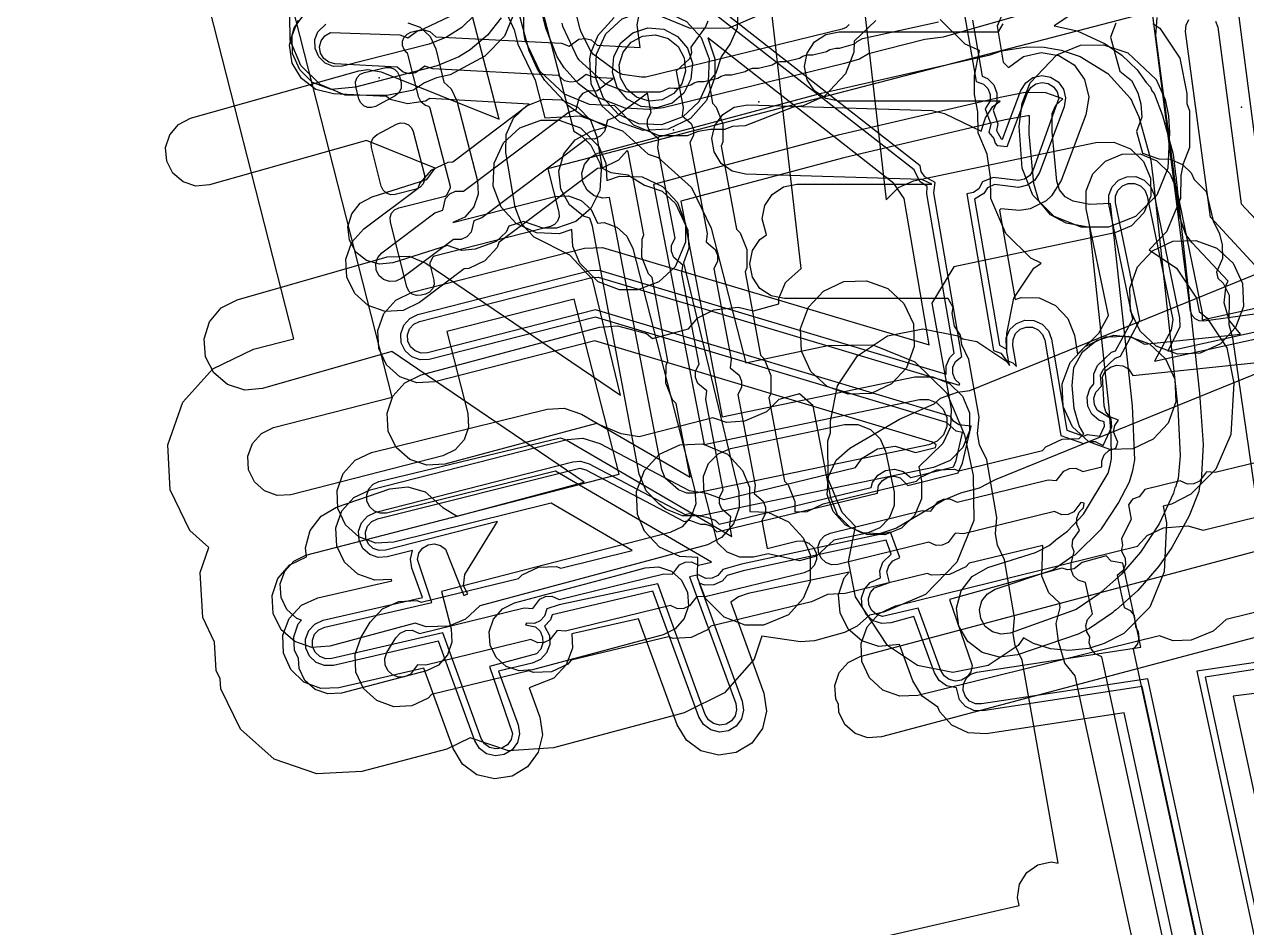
# Model space of a CAD drawing. Header units: metres. Extents: x 17722 to 17999, y 13535 to 15917.
# Drawn here: x 17804.6 to 17857.5, y 14038.3 to 14077.4 of the extents above; entities that cross this region are included whole.
import ezdxf

# ---------------------------------------------------------------- set-up
doc = ezdxf.new("R2010")
doc.units = ezdxf.units.M
for name, color, linetype in [('AI_GREENING_EXCLUSIONS', 1, 'Continuous'), ('AI_GREENING_LAWN', 82, 'Continuous'), ('AI_GREENING_REJECTED', 6, 'Continuous')]:
    doc.layers.add(name, color=color, linetype=linetype)

msp = doc.modelspace()

# ---------------------------------------------------------------- linework, layer by layer
at = {"layer": 'AI_GREENING_EXCLUSIONS'}
for points in [[(17821.187, 14077.463), (17821.717, 14077.264), (17822.146, 14076.866), (17822.391, 14076.335), (17822.737, 14074.894), (17823.06, 14074.605), (17823.311, 14074.083), (17824.2, 14070.621), (17824.232, 14070.039), (17824.037, 14069.485), (17823.648, 14069.05), (17823.139, 14068.806), (17827.552, 14069.932), (17828.137, 14069.964), (17828.688, 14069.769), (17829.124, 14069.378), (17829.392, 14068.789), (17829.686, 14068.805), (17830.236, 14068.612), (17830.672, 14068.221), (17830.925, 14067.693), (17833.616, 14057.216), (17833.648, 14056.632), (17833.454, 14056.08), (17833.063, 14055.644), (17832.538, 14055.391), (17822.647, 14052.833), (17823.062, 14051.226), (17823.096, 14050.644), (17822.904, 14050.091), (17822.515, 14049.654), (17821.989, 14049.399), (17818.308, 14048.439), (17817.724, 14048.404), (17817.171, 14048.596), (17816.733, 14048.985), (17816.478, 14049.511), (17816.453, 14049.935), (17816.278, 14050.298), (17816.245, 14050.882), (17816.438, 14051.435), (17816.584, 14051.599), (17816.387, 14051.668), (17815.951, 14052.057), (17815.697, 14052.585), (17815.663, 14053.169), (17815.856, 14053.721), (17816.246, 14054.158), (17816.773, 14054.412), (17830.337, 14057.92), (17828.392, 14065.497), (17822.88, 14064.09), (17823.786, 14060.537), (17823.818, 14059.953), (17823.623, 14059.402), (17823.232, 14058.966), (17822.705, 14058.713), (17816.117, 14057.028), (17815.533, 14056.996), (17814.981, 14057.191), (17814.545, 14057.582), (17814.292, 14058.109), (17814.26, 14058.694), (17814.455, 14059.246), (17814.846, 14059.681), (17815.374, 14059.934), (17820.509, 14061.248), (17807.117, 14113.762)], [(17825.016, 14078.87), (17825.795, 14077.151), (17825.944, 14076.528), (17826.697, 14074.969), (17827.114, 14073.347), (17828.635, 14073.428), (17830.475, 14072.779), (17831.595, 14071.772), (17832.024, 14071.62), (17833.47, 14070.323), (17834.315, 14068.564), (17835.81, 14062.742), (17839.365, 14063.49), (17841.316, 14063.511), (17843.127, 14062.785), (17844.521, 14061.421), (17845.288, 14059.627), (17845.658, 14057.865), (17845.68, 14055.914), (17844.953, 14054.104), (17843.589, 14052.709), (17841.795, 14051.943), (17841.172, 14051.812), (17840.632, 14051.341), (17840.086, 14051.066), (17838.787, 14050.707), (17838.177, 14050.662), (17836.51, 14050.901), (17836.175, 14049.913), (17834.889, 14048.446), (17833.14, 14047.583), (17827.489, 14046.067), (17825.542, 14045.939), (17823.883, 14046.502), (17822.872, 14046.012), (17819.191, 14045.052), (17817.244, 14044.937), (17815.4, 14045.577), (17813.942, 14046.873), (17813.091, 14048.628), (17813.066, 14049.056), (17812.889, 14049.422), (17812.82, 14050.647), (17812.308, 14051.708), (17812.197, 14053.656), (17812.575, 14054.737), (17811.744, 14055.483), (17810.901, 14057.242), (17810.796, 14059.19), (17811.444, 14061.03), (17812.747, 14062.482), (17814.506, 14063.325), (17816.252, 14063.772), (17804.589, 14109.508)], [(17847.943, 14077.853), (17844.353, 14076.83), (17843.559, 14076.73), (17841.129, 14076.121), (17840.732, 14075.878), (17840.088, 14075.689), (17832.233, 14073.77), (17831.631, 14073.7), (17830.589, 14073.765), (17829.29, 14074.271), (17828.573, 14074.814), (17827.951, 14075.513), (17827.655, 14075.978), (17827.165, 14077.232), (17821.657, 14099.684)], [(17838.661, 14098.023), (17841.898, 14069.789), (17842.425, 14070.328), (17843.07, 14070.618), (17850.963, 14072.282), (17851.743, 14072.29), (17852.467, 14072), (17853.025, 14071.454), (17853.332, 14070.737), (17853.341, 14069.956), (17853.05, 14069.232), (17852.505, 14068.674), (17851.787, 14068.367), (17844.821, 14066.9), (17843.87, 14065.317), (17844.706, 14060.731), (17844.671, 14059.951), (17844.341, 14059.244), (17843.309, 14058.235), (17843.423, 14057.631), (17843.416, 14056.851), (17843.111, 14056.133), (17842.554, 14055.586), (17841.83, 14055.294), (17841.05, 14055.301), (17840.332, 14055.606), (17839.785, 14056.163), (17839.493, 14056.887), (17838.737, 14060.877), (17838.145, 14061.391), (17837.249, 14061.145), (17836.708, 14060.62), (17835.759, 14060.216), (17834.981, 14060.16), (17834.386, 14060.358), (17831.192, 14059.535), (17830.422, 14059.661), (17829.354, 14060.108), (17822.788, 14058.356), (17822.009, 14058.306), (17821.271, 14058.557), (17820.685, 14059.073), (17820.34, 14059.773), (17820.29, 14060.552), (17820.542, 14061.29), (17821.057, 14061.876), (17821.757, 14062.221), (17829.485, 14064.283), (17830.264, 14064.334), (17831.514, 14064.014), (17831.779, 14063.789), (17833.33, 14064.215), (17833.736, 14064.685), (17833.736, 14064.685), (17834.434, 14065.035), (17835.484, 14065.151), (17836.15, 14064.991), (17837.245, 14065.292), (17837.249, 14065.519), (17837.539, 14066.217), (17838.212, 14066.827), (17834.692, 14097.528)], [(17826.227, 14081.036), (17828.369, 14072.761), (17828.698, 14072.563), (17829.103, 14072.157), (17829.491, 14071.377), (17829.55, 14071.085), (17829.491, 14070.2), (17829.103, 14069.42), (17828.46, 14068.854), (17827.626, 14068.568), (17827.032, 14068.568), (17826.195, 14068.856), (17825.557, 14068.654), (17825.436, 14068.392), (17825.006, 14067.995), (17824.103, 14067.663), (17823.521, 14067.599), (17822.896, 14067.812), (17820.541, 14067.067), (17819.959, 14067.003), (17819.397, 14067.166), (17818.94, 14067.532), (17818.658, 14068.045), (17818.594, 14068.627), (17818.757, 14069.189), (17819.123, 14069.645), (17819.636, 14069.927), (17822.006, 14070.677), (17822.368, 14071.162), (17819.389, 14072.357), (17812.598, 14070.437), (17812.014, 14070.39), (17811.458, 14070.571), (17811.012, 14070.951), (17810.746, 14071.472), (17810.7, 14072.055), (17810.88, 14072.612), (17811.26, 14073.057), (17811.782, 14073.323), (17819.065, 14075.383), (17819.456, 14075.439), (17820.031, 14075.331), (17825.134, 14073.285), (17823.319, 14080.298)], [(17826.134, 14078.727), (17825.364, 14076.886), (17824.516, 14076.02), (17823.022, 14075.206), (17822.433, 14075.075), (17821.908, 14074.856), (17821.426, 14074.537), (17820.28, 14074.313), (17818.466, 14074.327), (17817.383, 14074.781), (17816.551, 14075.612), (17816.095, 14076.711), (17816.075, 14077.794)], [(17850.319, 14078.09), (17849.169, 14077.327), (17850.158, 14077.116), (17851.376, 14076.552), (17852.087, 14076.056), (17852.755, 14075.418), (17853.146, 14074.869), (17853.336, 14074.671), (17853.395, 14074.518), (17853.486, 14074.391), (17853.859, 14073.445), (17854.32, 14071.771), (17854.417, 14070.892), (17854.451, 14070.749), (17854.44, 14070.678), (17855.462, 14061.422), (17855.617, 14059.2), (17855.526, 14057.616), (17855.457, 14057.399), (17855.425, 14057.174), (17855.005, 14056.113), (17854.259, 14054.736), (17853.697, 14053.932), (17852.788, 14052.883), (17851.846, 14052.044), (17851.755, 14051.993), (17851.682, 14051.918), (17850.69, 14051.233), (17850.198, 14050.985), (17847.574, 14050.094), (17846.8, 14049.991), (17846.046, 14050.193), (17845.427, 14050.668), (17845.037, 14051.344), (17844.934, 14052.117), (17845.136, 14052.871), (17845.611, 14053.49), (17846.287, 14053.881), (17848.353, 14054.531), (17848.941, 14054.826), (17849.228, 14055.061), (17849.246, 14055.084), (17849.357, 14055.167), (17849.41, 14055.21), (17849.422, 14055.215), (17849.742, 14055.454), (17850.433, 14056.184), (17851.496, 14057.967), (17851.591, 14058.292), (17851.641, 14058.587), (17851.637, 14059.583), (17851.55, 14060.787), (17850.707, 14068.601), (17849.685, 14068.778), (17848.999, 14069.15), (17848.507, 14069.755), (17848.284, 14070.503), (17848.084, 14072.65), (17848.098, 14073.434), (17848.027, 14073.436), (17847.048, 14073.25), (17840.058, 14071.615), (17832.999, 14069.732), (17834.796, 14060.4), (17843.129, 14062.128), (17843.909, 14062.135), (17844.633, 14061.842), (17845.189, 14061.295), (17845.493, 14060.576), (17845.5, 14059.796), (17845.207, 14059.072), (17844.66, 14058.516), (17843.941, 14058.212), (17833.853, 14056.12), (17833.073, 14056.113), (17832.349, 14056.406), (17832.045, 14056.633), (17831.496, 14057.189), (17831.202, 14057.911), (17829.185, 14068.647), (17829.066, 14069.006), (17828.789, 14069.087), (17828.181, 14069.577), (17827.807, 14070.262), (17827.724, 14071.038), (17827.944, 14071.786), (17828.434, 14072.394), (17829.119, 14072.768), (17829.806, 14072.954), (17828.704, 14073.46), (17828.141, 14073.867), (17827.117, 14074.962), (17826.785, 14075.484), (17826.442, 14076.245), (17825.756, 14078.77)], [(17856.92, 14031.896), (17853.213, 14049.058), (17846.025, 14047.968), (17845.752, 14047.98), (17845.505, 14048.096), (17845.321, 14048.298), (17845.228, 14048.555), (17845.24, 14048.828), (17845.356, 14049.075), (17845.558, 14049.259), (17845.815, 14049.352), (17852.917, 14050.43), (17852.13, 14054.07), (17851.636, 14054.157), (17851.419, 14054.382), (17850.37, 14054.091), (17850.032, 14053.816), (17849.762, 14053.778), (17849.495, 14053.848), (17844.632, 14052.498), (17845.619, 14049.629), (17845.554, 14049.364), (17845.393, 14049.144), (17845.159, 14049.002), (17844.889, 14048.961), (17844.624, 14049.026), (17844.404, 14049.187), (17844.262, 14049.421), (17843.279, 14052.123), (17841.735, 14051.75), (17841.476, 14051.835), (17841.269, 14052.014), (17841.146, 14052.258), (17841.126, 14052.53), (17841.211, 14052.789), (17841.39, 14052.996), (17842.038, 14053.232), (17841.92, 14053.696), (17842.005, 14053.956), (17842.183, 14054.163), (17842.485, 14054.303), (17842.083, 14055.408), (17835.632, 14054.026), (17834.819, 14053.794), (17834.61, 14053.529), (17834.363, 14053.414), (17834.09, 14053.402), (17833.764, 14053.56), (17833.381, 14053.475), (17835.378, 14047.989), (17835.419, 14047.719), (17835.354, 14047.454), (17835.193, 14047.234), (17834.959, 14047.092), (17834.689, 14047.051), (17834.424, 14047.116), (17834.204, 14047.277), (17834.062, 14047.511), (17832.003, 14053.169), (17827.743, 14052.259), (17827.195, 14052.081), (17827.101, 14051.77), (17826.915, 14051.57), (17826.667, 14051.456), (17826.329, 14051.471), (17826.279, 14051.389), (17826.706, 14051.301), (17826.907, 14051.115), (17827.021, 14050.867), (17827.031, 14050.594), (17826.936, 14050.338), (17826.75, 14050.137), (17824.717, 14049.598), (17825.719, 14046.689), (17825.654, 14046.424), (17825.493, 14046.204), (17825.259, 14046.062), (17824.989, 14046.021), (17824.724, 14046.086), (17824.504, 14046.247), (17824.362, 14046.481), (17822.702, 14051.043), (17817.902, 14049.934), (17817.629, 14049.925), (17817.374, 14050.022), (17817.175, 14050.209), (17817.063, 14050.458), (17817.054, 14050.731), (17817.151, 14050.986), (17817.338, 14051.185), (17817.587, 14051.298), (17822.219, 14052.368), (17821.599, 14054.228), (17821.664, 14054.493), (17821.826, 14054.713), (17822.059, 14054.855), (17822.329, 14054.897), (17822.594, 14054.832), (17822.815, 14054.67), (17823.604, 14052.658), (17823.785, 14052.73), (17823.589, 14053.079), (17823.652, 14053.568), (17825.064, 14055.861), (17820.217, 14054.624), (17819.944, 14054.609), (17819.686, 14054.7), (17819.483, 14054.883), (17819.365, 14055.129), (17819.351, 14055.402), (17819.442, 14055.659), (17819.624, 14055.862), (17819.871, 14055.98), (17828.635, 14058.175), (17828.897, 14058.098), (17833.141, 14055.865), (17833.379, 14055.92), (17833.85, 14055.748), (17834.07, 14055.758), (17834.327, 14055.664), (17834.557, 14055.416), (17841.511, 14057.101), (17841.566, 14057.427), (17841.728, 14057.647), (17841.961, 14057.788), (17842.231, 14057.83), (17842.497, 14057.765), (17842.824, 14057.428), (17845.001, 14057.972), (17845.201, 14058.391), (17845.564, 14059.993), (17845.036, 14060.057), (17844.812, 14060.213), (17844.68, 14060.419), (17829.312, 14065.032), (17822.039, 14063.175), (17821.766, 14063.161), (17821.508, 14063.252), (17821.305, 14063.434), (17821.187, 14063.681), (17821.173, 14063.953), (17821.264, 14064.211), (17821.446, 14064.414), (17821.692, 14064.532), (17829.154, 14066.436), (17829.427, 14066.451), (17845.052, 14061.77), (17845.076, 14061.821), (17844.881, 14062.019), (17844.78, 14062.273), (17844.784, 14062.546), (17844.892, 14062.797), (17845.16, 14063.016), (17843.95, 14070.102), (17844.016, 14070.547), (17843.562, 14070.793), (17843.41, 14071.02), (17843.363, 14071.26), (17834.615, 14078.103)], [(17841.449, 14077.555), (17840.511, 14076.658), (17840.494, 14076.183), (17840.134, 14075.247), (17839.222, 14074.276), (17838.293, 14073.857), (17837.862, 14073.812), (17835.787, 14072.994), (17835.242, 14072.974), (17834.891, 14072.842), (17834.285, 14072.842), (17833.748, 14072.745), (17833.27, 14072.557), (17832.067, 14072.56), (17830.971, 14073.022), (17830.147, 14073.856), (17829.053, 14073.921), (17827.969, 14074.374), (17826.896, 14075.362), (17826.265, 14076.709), (17826.2, 14077.031), (17826.2, 14078.219)], [(17855.568, 14032), (17852.2, 14047.59), (17846.22, 14046.683), (17845.44, 14046.718), (17844.734, 14047.05), (17844.208, 14047.626), (17844.133, 14047.833), (17843.445, 14048.309), (17843.041, 14048.976), (17842.468, 14050.549), (17841.577, 14050.46), (17840.836, 14050.704), (17840.245, 14051.213), (17839.893, 14051.91), (17839.835, 14052.688), (17840.08, 14053.429), (17840.294, 14053.679), (17835.914, 14052.756), (17835.501, 14052.614), (17835.163, 14052.38), (17836.599, 14048.434), (17836.718, 14047.663), (17836.533, 14046.905), (17836.071, 14046.275), (17835.404, 14045.871), (17834.633, 14045.752), (17833.875, 14045.937), (17833.245, 14046.399), (17832.841, 14047.066), (17831.171, 14051.652), (17828.291, 14051.001), (17828.314, 14050.388), (17828.043, 14049.656), (17827.512, 14049.084), (17826.438, 14048.672), (17826.899, 14047.404), (17827.018, 14046.633), (17826.833, 14045.875), (17826.371, 14045.245), (17825.704, 14044.841), (17824.933, 14044.722), (17824.175, 14044.907), (17823.545, 14045.369), (17823.141, 14046.036), (17821.874, 14049.517), (17818.195, 14048.667), (17817.415, 14048.643), (17816.685, 14048.919), (17816.117, 14049.454), (17815.796, 14050.165), (17815.772, 14050.945), (17816.048, 14051.675), (17816.583, 14052.243), (17817.294, 14052.564), (17820.495, 14053.304), (17820.475, 14053.361), (17819.759, 14053.322), (17819.023, 14053.582), (17818.442, 14054.103), (17818.106, 14054.807), (17818.064, 14055.587), (17818.324, 14056.323), (17818.845, 14056.903), (17819.549, 14057.24), (17828.076, 14059.416), (17828.754, 14059.47), (17829.502, 14059.248), (17833.368, 14057.215), (17834.109, 14057.09), (17834.859, 14056.827), (17840.558, 14058.208), (17840.85, 14058.605), (17841.517, 14059.01), (17842.288, 14059.129), (17843.168, 14058.854), (17844.022, 14059.067), (17844.05, 14059.191), (17843.897, 14059.297), (17829.284, 14063.683), (17822.36, 14061.916), (17821.581, 14061.874), (17820.845, 14062.134), (17820.264, 14062.655), (17819.928, 14063.359), (17819.886, 14064.138), (17820.146, 14064.874), (17820.667, 14065.455), (17821.371, 14065.792), (17828.832, 14067.696), (17829.612, 14067.737), (17843.756, 14063.516), (17842.674, 14069.853), (17842.225, 14070.499), (17834.167, 14076.803), (17834.481, 14075.901), (17834.481, 14075.109), (17834.12, 14074.095), (17833.419, 14073.316), (17832.459, 14072.853), (17831.375, 14072.795), (17830.361, 14073.156), (17829.582, 14073.857), (17829.119, 14074.817), (17829.061, 14075.901), (17829.119, 14076.193), (17829.422, 14076.915), (17830.123, 14077.694)], [(17852.982, 14035.757), (17850.07, 14049.193), (17849.623, 14049.729), (17849.345, 14050.678), (17849.243, 14051.452), (17849.43, 14052.149), (17849.388, 14052.344), (17848.938, 14052.779), (17848.627, 14053.495), (17848.674, 14054.836), (17845.49, 14054.071), (17845.338, 14053.905), (17844.63, 14053.576), (17843.851, 14053.542), (17843.66, 14053.612), (17840.11, 14052.745), (17839.346, 14052.712), (17838.653, 14052.39), (17834.304, 14051.339), (17834.152, 14051.173), (17833.445, 14050.843), (17832.665, 14050.809), (17832.474, 14050.879), (17828.259, 14049.86), (17828.107, 14049.694), (17827.4, 14049.364), (17826.62, 14049.33), (17826.43, 14049.399), (17822.215, 14048.38), (17822.062, 14048.214), (17821.355, 14047.885), (17820.576, 14047.85), (17819.842, 14048.117), (17819.267, 14048.645), (17818.937, 14049.352), (17818.903, 14050.131), (17819.17, 14050.865), (17819.559, 14051.505), (17820.086, 14052.081), (17820.793, 14052.411), (17821.573, 14052.445), (17821.763, 14052.375), (17825.978, 14053.394), (17826.131, 14053.56), (17826.838, 14053.89), (17827.617, 14053.924), (17827.808, 14053.855), (17830.897, 14054.611), (17827.384, 14056.656), (17820.577, 14054.973), (17819.797, 14054.937), (17819.063, 14055.202), (17818.487, 14055.727), (17818.155, 14056.434), (17818.119, 14057.213), (17818.384, 14057.947), (17818.91, 14058.524), (17819.616, 14058.856), (17827.21, 14060.734), (17827.958, 14060.774), (17828.696, 14060.521), (17833.401, 14057.782), (17832.805, 14060.975), (17832.647, 14061.136), (17832.355, 14061.859), (17832.361, 14062.64), (17832.44, 14062.826), (17831.768, 14066.426), (17831.61, 14066.587), (17831.317, 14067.31), (17831.323, 14068.091), (17831.403, 14068.277), (17830.73, 14071.877), (17830.678, 14071.93), (17830.3, 14071.506), (17829.597, 14071.166), (17829.394, 14071.155), (17825.119, 14067.948), (17825.045, 14067.735), (17824.525, 14067.153), (17823.822, 14066.814), (17823.62, 14066.802), (17821.69, 14065.348), (17820.987, 14065.009), (17820.208, 14064.965), (17819.471, 14065.222), (17818.889, 14065.741), (17818.55, 14066.444), (17818.506, 14067.223), (17818.763, 14067.96), (17819.282, 14068.542), (17821.628, 14070.295), (17821.702, 14070.507), (17822.222, 14071.09), (17822.925, 14071.429), (17823.127, 14071.44), (17826.443, 14073.94), (17822.142, 14074.177), (17821.948, 14074.062), (17821.176, 14073.95), (17820.419, 14074.142), (17820.257, 14074.263), (17817.962, 14074.383), (17817.206, 14074.575), (17816.58, 14075.042), (17816.181, 14075.712), (17816.069, 14076.485), (17816.261, 14077.241), (17816.728, 14077.866)], [(17825.223, 14077.666), (17824.627, 14076.916), (17823.89, 14076.287), (17823.388, 14075.979), (17822.458, 14075.598), (17818.921, 14074.674), (17817.868, 14074.575), (17817.064, 14074.872), (17816.504, 14075.415), (17816.193, 14076.131), (17816.18, 14076.911), (17816.433, 14077.575)], [(17856.602, 14031.948), (17852.979, 14048.72), (17846.07, 14047.671), (17845.68, 14047.689), (17845.327, 14047.855), (17845.064, 14048.143), (17844.939, 14048.671), (17844.497, 14048.754), (17844.183, 14048.984), (17843.98, 14049.318), (17843.092, 14051.76), (17842.088, 14051.481), (17841.699, 14051.452), (17841.328, 14051.574), (17841.033, 14051.829), (17840.857, 14052.177), (17840.828, 14052.566), (17840.95, 14052.937), (17841.205, 14053.233), (17841.645, 14053.434), (17841.622, 14053.732), (17841.744, 14054.103), (17842.11, 14054.456), (17841.891, 14055.058), (17835.697, 14053.733), (17835.011, 14053.529), (17834.787, 14053.286), (17834.433, 14053.122), (17834.043, 14053.106), (17833.803, 14053.194), (17835.66, 14048.092), (17835.719, 14047.706), (17835.626, 14047.327), (17835.396, 14047.013), (17835.062, 14046.81), (17834.676, 14046.751), (17834.297, 14046.844), (17833.983, 14047.074), (17833.78, 14047.408), (17831.797, 14052.857), (17827.437, 14051.83), (17827.357, 14051.612), (17827.1, 14051.337), (17827.312, 14050.936), (17827.327, 14050.546), (17827.191, 14050.18), (17826.926, 14049.894), (17826.571, 14049.732), (17825.114, 14049.385), (17825.96, 14047.062), (17826.019, 14046.676), (17825.926, 14046.297), (17825.696, 14045.983), (17825.362, 14045.78), (17824.976, 14045.721), (17824.597, 14045.814), (17824.283, 14046.044), (17824.08, 14046.378), (17822.511, 14050.691), (17817.97, 14049.641), (17817.58, 14049.629), (17817.215, 14049.767), (17816.931, 14050.035), (17816.77, 14050.39), (17816.758, 14050.78), (17816.897, 14051.145), (17817.164, 14051.43), (17817.52, 14051.59), (17821.821, 14052.584), (17821.359, 14053.855), (17821.299, 14054.241), (17821.391, 14054.614), (17820.291, 14054.333), (17819.901, 14054.312), (17819.533, 14054.442), (17819.243, 14054.703), (17819.075, 14055.055), (17819.054, 14055.444), (17819.184, 14055.812), (17819.444, 14056.103), (17819.796, 14056.271), (17828.324, 14058.447), (17828.662, 14058.474), (17829.036, 14058.363), (17833.19, 14056.178), (17833.37, 14056.22), (17834.117, 14056.054), (17834.483, 14055.92), (17834.666, 14055.751), (17841.244, 14057.345), (17841.295, 14057.553), (17841.525, 14057.868), (17841.859, 14058.07), (17842.245, 14058.13), (17842.624, 14058.037), (17842.96, 14057.771), (17844.799, 14058.231), (17844.919, 14058.503), (17845.195, 14059.721), (17844.915, 14059.782), (17844.496, 14060.161), (17829.305, 14064.72), (17822.113, 14062.885), (17821.723, 14062.864), (17821.355, 14062.994), (17821.065, 14063.254), (17820.897, 14063.606), (17820.876, 14063.996), (17821.006, 14064.364), (17821.266, 14064.654), (17821.618, 14064.823), (17829.08, 14066.727), (17829.469, 14066.748), (17844.485, 14062.253), (17844.49, 14062.609), (17844.645, 14062.967), (17844.833, 14063.15), (17843.654, 14070.052), (17843.663, 14070.371), (17843.35, 14070.581), (17843.097, 14071.086), (17834.431, 14077.867)], [(17824.076, 14077.794), (17823.523, 14077.258), (17822.865, 14076.832), (17822.115, 14076.538), (17818.359, 14075.576), (17817.969, 14075.569), (17817.606, 14075.713), (17817.326, 14075.984), (17817.171, 14076.342), (17817.164, 14076.732), (17817.293, 14077.065), (17817.631, 14077.398)], [(17834.178, 14077.532), (17834.07, 14077.281), (17833.438, 14076.402), (17833.459, 14076.159), (17833.377, 14075.898), (17832.801, 14075.368), (17833.101, 14073.792), (17833.06, 14073.427), (17833.449, 14073.098), (17833.551, 14072.845), (17833.549, 14072.572), (17833.391, 14072.269), (17834.139, 14068.341), (17834.098, 14067.976), (17834.487, 14067.647), (17834.589, 14067.394), (17834.587, 14067.121), (17834.429, 14066.818), (17835.177, 14062.89), (17835.135, 14062.525), (17835.524, 14062.196), (17835.627, 14061.943), (17835.625, 14061.67), (17835.467, 14061.367), (17836.215, 14057.439), (17836.173, 14057.074), (17836.562, 14056.745), (17836.665, 14056.492), (17836.662, 14056.219), (17836.504, 14055.916), (17836.736, 14054.701), (17838.013, 14055.013), (17838.286, 14055.024), (17838.542, 14054.931), (17838.744, 14054.746), (17838.859, 14054.498), (17838.871, 14054.226), (17838.777, 14053.969), (17838.593, 14053.768), (17838.345, 14053.652), (17834.059, 14052.605), (17833.692, 14052.627), (17833.383, 14052.221), (17833.136, 14052.106), (17832.863, 14052.094), (17832.553, 14052.236), (17828.014, 14051.125), (17827.647, 14051.148), (17827.338, 14050.742), (17827.091, 14050.627), (17826.818, 14050.615), (17826.508, 14050.757), (17821.969, 14049.646), (17821.602, 14049.668), (17821.294, 14049.263), (17821.046, 14049.147), (17820.773, 14049.135), (17820.517, 14049.229), (17820.315, 14049.413), (17820.2, 14049.661), (17820.188, 14049.934), (17820.281, 14050.19), (17820.67, 14050.831), (17820.855, 14051.032), (17821.102, 14051.148), (17821.375, 14051.16), (17821.685, 14051.018), (17826.224, 14052.129), (17826.591, 14052.106), (17826.899, 14052.512), (17827.147, 14052.627), (17827.42, 14052.639), (17827.73, 14052.497), (17832.269, 14053.608), (17832.636, 14053.586), (17832.944, 14053.991), (17833.192, 14054.107), (17833.464, 14054.119), (17833.774, 14053.976), (17834.335, 14054.114), (17827.583, 14058.045), (17820.265, 14056.235), (17819.992, 14056.222), (17819.735, 14056.315), (17819.533, 14056.499), (17819.417, 14056.746), (17819.404, 14057.019), (17819.497, 14057.276), (17819.681, 14057.478), (17819.928, 14057.594), (17827.784, 14059.486), (17828.042, 14059.397), (17835.211, 14055.224), (17835.12, 14055.704), (17835.161, 14056.069), (17834.772, 14056.398), (17834.67, 14056.651), (17834.672, 14056.924), (17834.83, 14057.227), (17834.082, 14061.155), (17834.123, 14061.52), (17833.734, 14061.849), (17833.632, 14062.102), (17833.634, 14062.375), (17833.792, 14062.678), (17833.044, 14066.606), (17833.086, 14066.971), (17832.697, 14067.3), (17832.594, 14067.553), (17832.596, 14067.826), (17832.754, 14068.129), (17832.006, 14072.057), (17832.048, 14072.422), (17831.659, 14072.751), (17831.556, 14073.004), (17831.559, 14073.277), (17831.717, 14073.58), (17831.558, 14074.414), (17830.168, 14073.366), (17829.822, 14073.242), (17829.699, 14072.747), (17829.517, 14072.544), (17829.271, 14072.425), (17828.93, 14072.433), (17824.394, 14069.014), (17824.048, 14068.889), (17823.925, 14068.395), (17823.743, 14068.191), (17823.497, 14068.073), (17823.156, 14068.081), (17820.908, 14066.386), (17820.662, 14066.267), (17820.389, 14066.252), (17820.131, 14066.342), (17819.927, 14066.524), (17819.809, 14066.77), (17819.793, 14067.042), (17819.883, 14067.3), (17820.065, 14067.504), (17822.353, 14069.229), (17822.699, 14069.353), (17822.822, 14069.848), (17823.004, 14070.051), (17823.25, 14070.17), (17823.591, 14070.162), (17828.128, 14073.581), (17828.474, 14073.706), (17828.597, 14074.2), (17828.779, 14074.404), (17829.025, 14074.523), (17829.365, 14074.514), (17830.078, 14075.051), (17829.255, 14075.094), (17828.91, 14075.221), (17828.498, 14074.922), (17828.228, 14074.883), (17827.963, 14074.95), (17827.707, 14075.175), (17822.271, 14075.459), (17821.926, 14075.587), (17821.514, 14075.287), (17821.244, 14075.248), (17820.979, 14075.315), (17820.723, 14075.54), (17818.03, 14075.681), (17817.765, 14075.748), (17817.546, 14075.912), (17817.407, 14076.146), (17817.367, 14076.417), (17817.435, 14076.682), (17817.598, 14076.9), (17817.833, 14077.04), (17817.833, 14077.04), (17820.846, 14076.936), (17821.191, 14076.809), (17821.603, 14077.108), (17821.874, 14077.148), (17822.138, 14077.08), (17822.394, 14076.855), (17827.83, 14076.571), (17828.175, 14076.444), (17828.588, 14076.743), (17828.858, 14076.782), (17829.123, 14076.715), (17829.378, 14076.49), (17831.239, 14076.393), (17831.119, 14077.373), (17831.184, 14077.735)], [(17836.592, 14077.868), (17835.083, 14077.221), (17833.422, 14077.205), (17831.9, 14077.825)], [(17835.467, 14078.002), (17835.441, 14077.222), (17835.139, 14076.542), (17834.743, 14075.991), (17834.517, 14075.273), (17834.212, 14074.91), (17834.378, 14073.972), (17834.536, 14073.811), (17834.828, 14073.088), (17834.822, 14072.307), (17834.743, 14072.121), (17835.416, 14068.521), (17835.574, 14068.36), (17835.866, 14067.637), (17835.86, 14066.856), (17835.781, 14066.67), (17836.453, 14063.07), (17836.611, 14062.909), (17836.904, 14062.186), (17836.898, 14061.405), (17836.818, 14061.219), (17837.491, 14057.619), (17837.649, 14057.458), (17837.942, 14056.735), (17837.938, 14056.286), (17838.469, 14056.308), (17839.162, 14056.631), (17843.211, 14057.607), (17843.364, 14057.773), (17844.071, 14058.102), (17844.851, 14058.136), (17845.041, 14058.066), (17848.654, 14058.936), (17848.807, 14059.102), (17849.514, 14059.431), (17850.251, 14059.463), (17850.449, 14059.668), (17850.247, 14060.011), (17850.026, 14060.76), (17849.936, 14061.756), (17850.019, 14062.532), (17850.392, 14063.217), (17850.999, 14063.707), (17851.748, 14063.928), (17852.524, 14063.845), (17853.073, 14063.546), (17857.224, 14063.978), (17856.737, 14064.591), (17856.523, 14065.341), (17856.612, 14066.116), (17856.699, 14066.271), (17855.136, 14067.925), (17854.858, 14068.297), (17854.607, 14069.036), (17853.566, 14076.911), (17853.616, 14077.689)], [(17853.437, 14077.426), (17853.736, 14077.225), (17854.604, 14075.928), (17854.908, 14074.397), (17854.908, 14073.971), (17855.029, 14073.642), (17855.029, 14072.058), (17854.75, 14071.352), (17854.651, 14070.853), (17854.635, 14069.851), (17854.031, 14068.406), (17853.274, 14067.628), (17854.461, 14066.835), (17855.328, 14065.538), (17855.442, 14064.961), (17855.766, 14064.678), (17856.633, 14063.381), (17856.938, 14061.85), (17856.811, 14059.641), (17856.164, 14058.132), (17855.084, 14057.052), (17854.237, 14056.619), (17853.889, 14056.536), (17854.033, 14055.817), (17853.922, 14053.685), (17853.302, 14052.163), (17852.179, 14051.019), (17851.332, 14050.586), (17850.67, 14050.372), (17849.801, 14050.282), (17849.009, 14050.356), (17848.27, 14050.586), (17847.829, 14050.833), (17847.61, 14050.506), (17846.313, 14049.638), (17844.782, 14049.334), (17843.251, 14049.638), (17841.954, 14050.506), (17840.564, 14052.609), (17840.26, 14054.14), (17840.562, 14055.658), (17839.98, 14056.261), (17839.376, 14057.706), (17839.36, 14059.367), (17839.484, 14059.703), (17839.484, 14060.216), (17839.788, 14061.747), (17840.655, 14063.045), (17841.953, 14063.912), (17841.953, 14063.912), (17843.484, 14064.216), (17845.015, 14063.912), (17845.214, 14063.779), (17845.817, 14063.659), (17847.114, 14062.792), (17847.227, 14062.623), (17847.11, 14063.21), (17847.11, 14064.012), (17847.415, 14065.543), (17848.282, 14066.84), (17848.605, 14067.056), (17848.152, 14067.262), (17847.072, 14068.342), (17846.425, 14069.851), (17846.409, 14070.771), (17846.26, 14071.775), (17845.878, 14072.689), (17845.862, 14073.609), (17845.713, 14074.359), (17845.713, 14075.161), (17845.93, 14076.253), (17845.314, 14076.527), (17844.234, 14077.607)], [(17845.303, 14077.709), (17845.787, 14074.92), (17846.106, 14074.808), (17846.294, 14074.61), (17846.392, 14074.355), (17846.386, 14074.082), (17846.172, 14073.734), (17846.419, 14073.067), (17846.342, 14072.709), (17846.556, 14072.453), (17846.604, 14072.248), (17846.691, 14072.151), (17847.132, 14072.096), (17848.005, 14074.419), (17848.149, 14074.651), (17848.371, 14074.81), (17848.637, 14074.872), (17848.906, 14074.828), (17849.138, 14074.684), (17849.298, 14074.462), (17849.36, 14074.196), (17848.248, 14071.086), (17848.104, 14070.854), (17847.882, 14070.695), (17847.616, 14070.633), (17846.516, 14070.762), (17846.055, 14070.577), (17845.899, 14070.276), (17845.677, 14070.117), (17845.377, 14070.06), (17846.538, 14063.266), (17846.849, 14063.157), (17847.084, 14062.848), (17847.371, 14062.737), (17847.526, 14062.575), (17847.374, 14063.481), (17847.382, 14063.754), (17847.494, 14064.003), (17847.693, 14064.19), (17847.948, 14064.287), (17848.221, 14064.279), (17848.47, 14064.167), (17848.658, 14063.968), (17848.755, 14063.713), (17849.447, 14059.598), (17850.436, 14059.248), (17850.664, 14059.337), (17850.937, 14059.331), (17851.278, 14059.158), (17851.665, 14059.961), (17851.628, 14060.312), (17851.031, 14060.694), (17850.907, 14060.937), (17850.885, 14061.21), (17850.97, 14061.47), (17851.207, 14061.725), (17851.173, 14062.197), (17851.281, 14062.448), (17851.809, 14062.941), (17852.037, 14063.028), (17852.878, 14064.586), (17851.824, 14069.672), (17851.822, 14069.945), (17851.925, 14070.199), (17852.116, 14070.393), (17852.368, 14070.5), (17852.641, 14070.502), (17852.894, 14070.399), (17853.089, 14070.208), (17853.195, 14069.956), (17854.301, 14064.62), (17854.231, 14064.145), (17853.511, 14062.811), (17862.691, 14064.833)], [(17845.63, 14077.578), (17846.051, 14075.154), (17846.278, 14075.053), (17846.547, 14074.771), (17846.688, 14074.407), (17846.678, 14074.016), (17846.528, 14073.677), (17846.719, 14073.078), (17846.674, 14072.793), (17846.863, 14072.432), (17846.934, 14072.423), (17847.724, 14074.524), (17847.93, 14074.856), (17848.247, 14075.083), (17848.627, 14075.172), (17849.012, 14075.108), (17849.343, 14074.903), (17849.571, 14074.585), (17849.66, 14074.206), (17849.596, 14073.821), (17848.529, 14070.98), (17848.323, 14070.649), (17848.006, 14070.422), (17847.626, 14070.333), (17846.58, 14070.452), (17846.273, 14070.319), (17846.118, 14070.071), (17845.722, 14069.825), (17846.802, 14063.497), (17847.096, 14063.325), (17847.09, 14063.821), (17847.25, 14064.177), (17847.534, 14064.444), (17847.898, 14064.583), (17848.288, 14064.571), (17848.644, 14064.411), (17848.912, 14064.127), (17849.05, 14063.763), (17849.713, 14059.822), (17850.44, 14059.565), (17850.612, 14059.632), (17851.14, 14059.563), (17851.346, 14059.991), (17851.332, 14060.178), (17851.093, 14060.255), (17850.796, 14060.508), (17850.618, 14060.856), (17850.587, 14061.245), (17850.708, 14061.616), (17850.884, 14061.823), (17850.88, 14062.259), (17851.033, 14062.617), (17851.649, 14063.195), (17851.822, 14063.261), (17852.562, 14064.632), (17851.531, 14069.611), (17851.527, 14070.002), (17851.674, 14070.363), (17851.948, 14070.641), (17852.307, 14070.794), (17852.697, 14070.797), (17853.059, 14070.65), (17853.337, 14070.377), (17853.489, 14070.017), (17854.595, 14064.68), (17854.598, 14064.29), (17854.083, 14063.238), (17862.497, 14065.097)], [(17846.944, 14077.887), (17846.69, 14077.315), (17846.961, 14075.759), (17847.188, 14075.52), (17847.834, 14075.994), (17848.594, 14076.171), (17849.364, 14076.045), (17850.027, 14075.633), (17850.482, 14074.999), (17850.659, 14074.239), (17850.532, 14073.469), (17849.465, 14070.629), (17849.053, 14069.966), (17848.819, 14069.753), (17848.121, 14069.403), (17847.659, 14069.333), (17846.861, 14069.408), (17846.801, 14069.353), (17847.48, 14065.473), (17847.732, 14065.569), (17848.513, 14065.546), (17849.224, 14065.226), (17849.759, 14064.658), (17850.037, 14063.928), (17850.175, 14063.105), (17851.096, 14064.023), (17851.509, 14064.786), (17850.551, 14069.409), (17850.545, 14070.189), (17850.838, 14070.912), (17851.385, 14071.468), (17852.104, 14071.773), (17852.884, 14071.779), (17853.608, 14071.486), (17854.164, 14070.939), (17854.468, 14070.22), (17855.574, 14064.883), (17855.576, 14064.592), (17862.044, 14066.021)], [(17858.547, 14066.209), (17855.936, 14069.049), (17854.854, 14077.081), (17854.872, 14077.354), (17854.993, 14077.599)], [(17856.154, 14077.523), (17856.242, 14077.265), (17857.254, 14069.615), (17859.386, 14067.359), (17858.041, 14071.078), (17857.171, 14077.714)], [(17841.37, 14037.794), (17847.65, 14039.243), (17847.571, 14039.593), (17847.669, 14040.17), (17847.981, 14040.666), (17848.459, 14041.004), (17849.03, 14041.133), (17849.335, 14041.081), (17847.779, 14049.867), (17847.475, 14050.507), (17847.388, 14051), (17847.453, 14051.706), (17847.01, 14054.205), (17846.707, 14054.846), (17846.619, 14055.338), (17846.685, 14056.044), (17846.242, 14058.544), (17845.938, 14059.184), (17845.851, 14059.677), (17845.916, 14060.383), (17845.473, 14062.882), (17845.169, 14063.523), (17845.116, 14063.93), (17844.856, 14064.318), (17844.742, 14064.892), (17844.791, 14065.138), (17844.575, 14065.52), (17837.49, 14065.52), (17836.916, 14065.634), (17836.429, 14065.96), (17836.104, 14066.446), (17835.99, 14067.02), (17836.104, 14067.594), (17836.429, 14068.081), (17836.716, 14068.272), (17836.52, 14068.968), (17836.634, 14069.542), (17836.96, 14070.028), (17837.446, 14070.354), (17838.02, 14070.468), (17843.863, 14070.468), (17843.437, 14070.671), (17835.8, 14070.901), (17835.229, 14071.032), (17834.753, 14071.372), (17834.442, 14071.868), (17834.345, 14072.445), (17834.477, 14073.016), (17834.816, 14073.492), (17835.313, 14073.803), (17835.89, 14073.9), (17843.877, 14073.659), (17844.414, 14073.529), (17846.002, 14072.771), (17846.195, 14073.342), (17846.504, 14073.839), (17846.825, 14074.069), (17839.852, 14074.069), (17839.278, 14074.183), (17838.791, 14074.508), (17838.466, 14074.994), (17838.352, 14075.569), (17838.466, 14076.143), (17838.791, 14076.629), (17839.278, 14076.954), (17839.852, 14077.069), (17846.749, 14077.069), (17846.95, 14077.418)], [(17851.83, 14077.447), (17851.598, 14076.836), (17852.005, 14075.359), (17852.517, 14074.953), (17852.78, 14074.43), (17852.913, 14073.948), (17852.955, 14073.365), (17852.723, 14072.754), (17852.982, 14071.814), (17853.688, 14071.566), (17854.186, 14071.558), (17854.723, 14071.325), (17855.094, 14070.958), (17855.221, 14070.674), (17855.746, 14070.154), (17856.053, 14068.889), (17856.32, 14068.328), (17856.43, 14067.841), (17856.446, 14067.255), (17856.186, 14066.656), (17856.244, 14066.402), (17856.484, 14066.19), (17856.74, 14065.664), (17856.727, 14064.39), (17856.881, 14063.822), (17860.461, 14039.196)], [(17862.19, 14064.012), (17846.611, 14057.671), (17845.916, 14057.316), (17845.109, 14057.098), (17845.109, 14057.098), (17844.384, 14056.787), (17842.335, 14055.586), (17841.598, 14055.33), (17840.819, 14055.376), (17840.117, 14055.717), (17839.598, 14056.3), (17839.343, 14057.037), (17839.389, 14057.816), (17839.729, 14058.519), (17840.313, 14059.037), (17842.47, 14060.301), (17843.973, 14060.963), (17844.242, 14061.205), (17844.978, 14061.466), (17845.506, 14061.54), (17859.597, 14067.275)], [(17862.19, 14064.012), (17846.611, 14057.671), (17845.916, 14057.316), (17845.109, 14057.098), (17845.109, 14057.098), (17844.384, 14056.787), (17842.335, 14055.586), (17841.598, 14055.33), (17840.819, 14055.376), (17840.117, 14055.717), (17839.598, 14056.3), (17839.343, 14057.037), (17839.389, 14057.816), (17839.729, 14058.519), (17840.313, 14059.037), (17842.47, 14060.301), (17843.973, 14060.963), (17844.242, 14061.205), (17844.978, 14061.466), (17845.506, 14061.54), (17859.597, 14067.275)], [(17854.372, 14035.48), (17851.223, 14050.011), (17850.939, 14050.142), (17850.764, 14050.352), (17850.683, 14050.612), (17850.706, 14050.872), (17850.576, 14051.096), (17850.541, 14051.367), (17850.611, 14051.631), (17850.82, 14051.872), (17850.526, 14053.231), (17850.202, 14053.33), (17850.006, 14053.519), (17849.897, 14053.77), (17849.893, 14054.043), (17850.034, 14054.559), (17849.949, 14054.804), (17849.965, 14055.077), (17850.264, 14055.482), (17850.147, 14055.744), (17850.144, 14056.018), (17850.247, 14056.271), (17850.429, 14056.456), (17850.462, 14056.656), (17850.322, 14056.688), (17850.013, 14056.283), (17849.765, 14056.167), (17849.492, 14056.156), (17849.183, 14056.298), (17845.245, 14055.337), (17844.878, 14055.359), (17844.57, 14054.954), (17844.322, 14054.839), (17844.049, 14054.827), (17843.739, 14054.969), (17839.802, 14054.008), (17839.529, 14053.996), (17839.273, 14054.09), (17839.071, 14054.275), (17838.956, 14054.522), (17838.944, 14054.795), (17839.038, 14055.052), (17839.223, 14055.253), (17839.47, 14055.368), (17843.456, 14056.341), (17843.823, 14056.319), (17844.132, 14056.724), (17844.379, 14056.839), (17844.652, 14056.851), (17844.962, 14056.709), (17848.899, 14057.67), (17849.266, 14057.647), (17849.575, 14058.053), (17849.822, 14058.168), (17850.095, 14058.18), (17850.405, 14058.038), (17851.222, 14058.237), (17851.226, 14058.498), (17851.333, 14058.749), (17851.528, 14058.94), (17851.831, 14059.041), (17851.916, 14059.296), (17851.732, 14059.754), (17851.785, 14060.022), (17851.946, 14060.257), (17851.57, 14060.402), (17851.398, 14060.615), (17851.321, 14060.877), (17851.26, 14062.144), (17851.39, 14062.384), (17851.603, 14062.556), (17851.865, 14062.633), (17852.136, 14062.604), (17852.376, 14062.474), (17852.567, 14062.195), (17860.71, 14063.044)], [(17860.071, 14058.937), (17856.131, 14057.989), (17855.764, 14058.013), (17855.454, 14057.608), (17855.206, 14057.494), (17854.933, 14057.483), (17854.624, 14057.626), (17853.091, 14057.252), (17852.84, 14056.93), (17852.557, 14056.829), (17852.379, 14056.59), (17852.499, 14055.959), (17852.081, 14055.126), (17852.121, 14054.838), (17852.057, 14054.613), (17852.243, 14054.278), (17852.247, 14054.005), (17852.147, 14053.751), (17851.894, 14053.527), (17852.195, 14052.138), (17852.447, 14052.01), (17852.622, 14051.801), (17852.682, 14051.307), (17852.799, 14051.105), (17852.835, 14050.834), (17852.764, 14050.57), (17852.584, 14050.345), (17855.747, 14035.746)], [(17864.991, 14053.689), (17856.605, 14051.624), (17856.051, 14051.114), (17855.091, 14050.736), (17854.311, 14050.701), (17853.722, 14050.914), (17843.258, 14048.338), (17842.479, 14048.303), (17841.745, 14048.569), (17841.169, 14049.095), (17840.838, 14049.802), (17840.803, 14050.581), (17841.069, 14051.315), (17841.595, 14051.891), (17842.302, 14052.222), (17852.77, 14054.799), (17853.189, 14055.258), (17853.189, 14055.258), (17853.896, 14055.589), (17854.949, 14055.676), (17855.61, 14055.499), (17864.783, 14057.757)], [(17860.246, 14051.479), (17841.684, 14046.544), (17841.1, 14046.507), (17840.546, 14046.696), (17840.107, 14047.083), (17839.849, 14047.608), (17839.828, 14047.946), (17839.707, 14048.191), (17839.67, 14048.775), (17839.859, 14049.329), (17840.246, 14049.768), (17840.772, 14050.026), (17860.767, 14055.342)], [(17858.274, 14049.826), (17855.343, 14049.382), (17858.941, 14032.724)], [(17858.314, 14049.529), (17855.703, 14049.133), (17859.169, 14033.089)], [(17868.46, 14049.745), (17856.906, 14048.304), (17859.93, 14034.305)]]:
    msp.add_lwpolyline(points, dxfattribs=at)
for points in [[(17833.243, 14077.517), (17833.89, 14076.818), (17834.231, 14075.901), (17834.192, 14074.915), (17833.783, 14074.033), (17833.084, 14073.386), (17832.167, 14073.045), (17831.181, 14073.084), (17830.299, 14073.493), (17829.652, 14074.192), (17829.311, 14075.109), (17829.35, 14076.095), (17829.759, 14076.977), (17830.458, 14077.624), (17831.375, 14077.965), (17832.361, 14077.926), (17833.243, 14077.517)], [(17832.86, 14076.864), (17833.291, 14076.356), (17833.501, 14075.703), (17833.442, 14075.015), (17833.13, 14074.416), (17832.622, 14073.985), (17831.969, 14073.775), (17831.281, 14073.834), (17830.682, 14074.146), (17830.251, 14074.654), (17830.041, 14075.307), (17830.1, 14075.995), (17830.412, 14076.594), (17830.92, 14077.025), (17831.573, 14077.235), (17832.261, 14077.176), (17832.86, 14076.864)], [(17832.454, 14076.776), (17832.882, 14076.427), (17833.148, 14075.935), (17833.207, 14075.366), (17833.042, 14074.822), (17832.693, 14074.394), (17832.201, 14074.128), (17831.632, 14074.069), (17831.088, 14074.234), (17830.66, 14074.583), (17830.394, 14075.075), (17830.335, 14075.644), (17830.5, 14076.188), (17830.849, 14076.616), (17831.341, 14076.882), (17831.91, 14076.941), (17832.454, 14076.776)], [(17852.353, 14076.157), (17853.577, 14074.999), (17853.962, 14074.143), (17854.117, 14073.423), (17854.156, 14072.707), (17854.079, 14071.162), (17853.609, 14069.997), (17852.687, 14069.075), (17851.522, 14068.605), (17850.334, 14068.605), (17849.169, 14069.075), (17848.247, 14069.997), (17847.777, 14071.162), (17847.649, 14072.981), (17847.779, 14073.978), (17848.118, 14074.854), (17849.279, 14076.075), (17850.308, 14076.483), (17851.303, 14076.509), (17852.353, 14076.157)], [(17850.122, 14052.056), (17847.252, 14051.04), (17846.865, 14050.989), (17846.488, 14051.09), (17846.179, 14051.328), (17845.983, 14051.665), (17845.932, 14052.052), (17846.033, 14052.429), (17846.271, 14052.739), (17846.608, 14052.934), (17849.1, 14053.781), (17849.978, 14054.387), (17850.072, 14054.428), (17851.215, 14055.551), (17851.936, 14056.651), (17852.426, 14057.585), (17852.568, 14058.077), (17852.653, 14058.533), (17852.551, 14060.873), (17851.609, 14069.629), (17850.713, 14069.592), (17849.98, 14069.734), (17849.637, 14069.919), (17849.391, 14070.222), (17849.28, 14070.596), (17849.079, 14072.743), (17849.08, 14073.528), (17849.237, 14073.885), (17849.519, 14074.156), (17849.544, 14074.165), (17848.798, 14074.419), (17847.911, 14074.447), (17846.821, 14074.224), (17839.816, 14072.588), (17831.818, 14070.453), (17834.007, 14059.208), (17843.332, 14061.149), (17843.722, 14061.152), (17844.084, 14061.006), (17844.362, 14060.732), (17844.514, 14060.373), (17844.517, 14059.983), (17844.371, 14059.621), (17844.097, 14059.343), (17843.738, 14059.191), (17833.65, 14057.099), (17833.26, 14057.096), (17832.898, 14057.242), (17832.331, 14057.739), (17832.184, 14058.1), (17829.913, 14069.894), (17829.627, 14069.863), (17829.252, 14069.973), (17828.949, 14070.218), (17828.762, 14070.56), (17828.72, 14070.948), (17828.83, 14071.323), (17829.075, 14071.626), (17829.417, 14071.813), (17839.085, 14074.414), (17846.39, 14076.075), (17846.878, 14076.246), (17847.989, 14076.421), (17848.729, 14076.406), (17849.473, 14076.272), (17850.282, 14075.999), (17851.482, 14075.26), (17852.461, 14074.179), (17852.473, 14074.153), (17852.493, 14074.133), (17852.548, 14073.991), (17852.828, 14073.384), (17853.355, 14071.506), (17853.433, 14070.785), (17853.452, 14070.708), (17853.446, 14070.668), (17854.517, 14060.774), (17854.618, 14058.711), (17854.532, 14057.726), (17854.414, 14057.354), (17854.392, 14057.328), (17854.332, 14057.094), (17853.709, 14055.765), (17852.904, 14054.541), (17852.082, 14053.591), (17851.196, 14052.804), (17851.151, 14052.779), (17851.114, 14052.741), (17850.122, 14052.056)], [(17816.953, 14055.483), (17817.428, 14056.103), (17818.103, 14056.494), (17820.41, 14057.279), (17821.186, 14057.365), (17821.936, 14057.148), (17822.702, 14056.474), (17823.321, 14056.092), (17828.812, 14057.567), (17820.491, 14063.222), (17814.901, 14061.624), (17814.123, 14061.56), (17813.38, 14061.798), (17812.785, 14062.303), (17812.428, 14062.997), (17812.364, 14063.775), (17812.603, 14064.518), (17813.108, 14065.113), (17813.802, 14065.47), (17820.291, 14067.325), (17821.247, 14067.361), (17821.965, 14067.056), (17830.386, 14061.334), (17829.175, 14066.341), (17828.193, 14067.394), (17826.65, 14068.184), (17826.112, 14068.75), (17825.832, 14069.478), (17825.426, 14071.838), (17825.446, 14072.618), (17825.764, 14073.331), (17826.329, 14073.869), (17827.058, 14074.149), (17827.838, 14074.128), (17828.551, 14073.811), (17829.088, 14073.245), (17829.368, 14072.517), (17829.602, 14071.159), (17829.966, 14070.979), (17830.71, 14070.873), (17831.429, 14070.434), (17832.194, 14070.164), (17832.766, 14069.633), (17833.307, 14068.483), (17833.342, 14067.703), (17833.114, 14067.073), (17835.512, 14057.142), (17835.523, 14056.457), (17835.28, 14055.768), (17834.765, 14055.181), (17834.158, 14054.862), (17824.299, 14052.213), (17823.681, 14051.647), (17822.958, 14051.344), (17821.972, 14051.305), (17821.498, 14051.461), (17817.809, 14050.471), (17817.031, 14050.419), (17816.291, 14050.67), (17815.704, 14051.184), (17815.359, 14051.884), (17815.308, 14052.662), (17815.558, 14053.401), (17816.072, 14053.988), (17816.803, 14054.342), (17816.752, 14054.729), (17816.953, 14055.483)], [(17824.881, 14070.39), (17824.92, 14071.376), (17825.329, 14072.258), (17826.028, 14072.905), (17826.945, 14073.246), (17827.737, 14073.246), (17828.654, 14072.905), (17829.46, 14072.099), (17829.762, 14071.376), (17829.801, 14070.637), (17830.348, 14070.824), (17831.335, 14070.784), (17832.216, 14070.375), (17832.863, 14069.676), (17833.205, 14068.759), (17833.205, 14067.967), (17832.756, 14066.891), (17832.057, 14066.244), (17831.14, 14065.903), (17830.348, 14065.903), (17829.431, 14066.244), (17828.625, 14067.05), (17828.323, 14067.773), (17828.284, 14068.512), (17827.737, 14068.326), (17826.751, 14068.365), (17825.869, 14068.774), (17825.222, 14069.473), (17824.881, 14070.39)], [(17856.206, 14067.696), (17856.905, 14067.049), (17857.314, 14066.167), (17857.353, 14065.181), (17857.012, 14064.264), (17856.365, 14063.565), (17855.483, 14063.156), (17854.497, 14063.117), (17853.58, 14063.458), (17852.881, 14064.105), (17852.472, 14064.987), (17852.433, 14065.973), (17852.774, 14066.89), (17853.421, 14067.589), (17854.303, 14067.998), (17855.289, 14068.037), (17856.206, 14067.696)], [(17842.659, 14065.306), (17843.068, 14064.424), (17843.107, 14063.438), (17842.766, 14062.521), (17842.119, 14061.822), (17841.237, 14061.413), (17840.251, 14061.374), (17839.334, 14061.715), (17838.635, 14062.362), (17838.226, 14063.244), (17838.187, 14064.23), (17838.528, 14065.147), (17839.175, 14065.846), (17840.057, 14066.255), (17841.043, 14066.294), (17841.96, 14065.953), (17842.659, 14065.306)], [(17853.286, 14063.557), (17853.985, 14062.91), (17854.394, 14062.028), (17854.433, 14061.042), (17854.092, 14060.125), (17853.445, 14059.426), (17852.563, 14059.017), (17851.577, 14058.978), (17850.66, 14059.319), (17849.961, 14059.966), (17849.552, 14060.848), (17849.513, 14061.834), (17849.854, 14062.751), (17850.501, 14063.45), (17851.383, 14063.859), (17852.369, 14063.898), (17853.286, 14063.557)], [(17840.671, 14060.071), (17841.215, 14059.853), (17841.633, 14059.444), (17841.863, 14058.906), (17842.233, 14057.144), (17842.24, 14056.559), (17842.022, 14056.016), (17841.613, 14055.598), (17841.075, 14055.368), (17839.628, 14055.063), (17838.871, 14054.366), (17838.134, 14054.162), (17836.778, 14054.464), (17836.142, 14054.33), (17835.556, 14054.323), (17835.013, 14054.541), (17834.595, 14054.95), (17833.994, 14057.25), (17833.988, 14057.835), (17834.206, 14058.379), (17834.615, 14058.797), (17835.153, 14059.027), (17840.086, 14060.065), (17840.671, 14060.071)], [(17831.428, 14058.08), (17832.075, 14058.779), (17832.957, 14059.188), (17833.943, 14059.227), (17835.019, 14058.779), (17835.666, 14058.08), (17835.968, 14057.357), (17835.994, 14056.306), (17836.776, 14056.267), (17837.658, 14055.858), (17838.305, 14055.159), (17838.607, 14054.436), (17838.607, 14053.256), (17838.305, 14052.533), (17837.658, 14051.834), (17836.582, 14051.386), (17835.79, 14051.386), (17834.873, 14051.727), (17834.067, 14052.533), (17833.726, 14053.45), (17833.739, 14054.307), (17832.957, 14054.346), (17832.075, 14054.755), (17831.428, 14055.454), (17831.126, 14056.177), (17831.087, 14057.163), (17831.428, 14058.08)], [(17831.456, 14053.861), (17832.04, 14053.9), (17832.594, 14053.712), (17833.034, 14053.326), (17833.293, 14052.801), (17833.332, 14052.217), (17833.144, 14051.663), (17832.758, 14051.223), (17832.233, 14050.964), (17826.582, 14049.448), (17825.998, 14049.409), (17825.444, 14049.597), (17825.003, 14049.983), (17824.744, 14050.508), (17824.706, 14051.092), (17824.894, 14051.646), (17825.28, 14052.086), (17825.805, 14052.345), (17830.558, 14053.62), (17831.456, 14053.861)]]:
    msp.add_lwpolyline(points, close=True, dxfattribs=at)
at = {"layer": 'AI_GREENING_LAWN'}
for points in [[(17858.987, 14091.761), (17861.735, 14065.865), (17861.719, 14065.675), (17861.632, 14065.504), (17861.487, 14065.379), (17861.306, 14065.317), (17855.636, 14064.538), (17855.44, 14064.549), (17855.264, 14064.636), (17855.135, 14064.783), (17855.072, 14064.969), (17853.416, 14077.888)], [(17840.291, 14077.388), (17840.161, 14077.256), (17839.993, 14077.18), (17831.491, 14075.106), (17831.296, 14075.097), (17830.483, 14075.222), (17830.262, 14075.314), (17829.226, 14076.079), (17829.071, 14076.266), (17828.679, 14077.089), (17828.646, 14077.182), (17826.083, 14087.355)], [(17853.358, 14077.927), (17827.289, 14071.143), (17827.251, 14071.125), (17827.254, 14071.083), (17827.723, 14069.254), (17827.733, 14069.059), (17827.669, 14068.875), (17827.538, 14068.729), (17827.363, 14068.645), (17822.345, 14067.359), (17822.303, 14067.339), (17822.272, 14067.305), (17822.152, 14067.102), (17822.136, 14067.059), (17822.139, 14067.013), (17822.313, 14066.317), (17822.323, 14066.122), (17822.257, 14065.939), (17822.127, 14065.795), (17821.952, 14065.711), (17821.756, 14065.661), (17821.561, 14065.65), (17821.377, 14065.715), (17821.232, 14065.846), (17821.148, 14066.022), (17820.431, 14068.833), (17820.42, 14069.028), (17820.485, 14069.212), (17820.615, 14069.357), (17820.791, 14069.442), (17822.799, 14069.955), (17822.843, 14069.977), (17822.874, 14070.014), (17823.016, 14070.283), (17823.029, 14070.325), (17823.026, 14070.369), (17822.157, 14073.75), (17822.132, 14073.797), (17822.088, 14073.829), (17821.957, 14073.882), (17821.768, 14074.018), (17821.661, 14074.224), (17821.189, 14076.105), (17821.165, 14076.153), (17821.149, 14076.164), (17821.022, 14076.301), (17820.953, 14076.475), (17820.954, 14076.662), (17821.023, 14076.835), (17821.151, 14076.972), (17821.32, 14077.051), (17821.851, 14077.189), (17821.898, 14077.206), (17822.992, 14077.737)], [(17827.857, 14077.438), (17827.879, 14077.316), (17828.525, 14075.929), (17828.583, 14075.85), (17829.666, 14074.869), (17829.741, 14074.822), (17830.61, 14074.48), (17830.702, 14074.462), (17832.108, 14074.469), (17832.242, 14074.51), (17832.32, 14074.562), (17832.51, 14074.638), (17832.714, 14074.632), (17832.72, 14074.63), (17832.837, 14074.631), (17833.431, 14074.778), (17833.575, 14074.859), (17833.756, 14074.919), (17833.832, 14074.914), (17833.832, 14074.921), (17834.015, 14074.92), (17834.608, 14075.066), (17834.752, 14075.147), (17834.932, 14075.207), (17835.009, 14075.203), (17835.009, 14075.209), (17835.192, 14075.208), (17835.784, 14075.355), (17835.928, 14075.436), (17836.109, 14075.496), (17836.185, 14075.491), (17836.185, 14075.498), (17836.368, 14075.497), (17836.961, 14075.644), (17837.105, 14075.725), (17837.285, 14075.785), (17837.362, 14075.78), (17837.362, 14075.786), (17837.545, 14075.786), (17838.137, 14075.932), (17838.281, 14076.013), (17838.462, 14076.073), (17838.538, 14076.069), (17838.538, 14076.075), (17838.721, 14076.074), (17839.314, 14076.221), (17839.455, 14076.3), (17839.706, 14076.364), (17839.878, 14076.362), (17840.474, 14076.532), (17840.578, 14076.593), (17840.632, 14076.645), (17840.873, 14076.775), (17844.154, 14077.502)]]:
    msp.add_lwpolyline(points, dxfattribs=at)
for points in [[(17819.146, 14073.995), (17819.071, 14074.158), (17818.933, 14074.698), (17818.923, 14074.897), (17818.991, 14075.083), (17819.126, 14075.229), (17819.307, 14075.31), (17820.228, 14075.518), (17820.422, 14075.524), (17820.603, 14075.455), (17820.744, 14075.323), (17820.825, 14075.147), (17820.896, 14074.85), (17820.899, 14074.632), (17820.81, 14074.433), (17820.644, 14074.292), (17819.789, 14073.84), (17819.618, 14073.786), (17819.438, 14073.796), (17819.274, 14073.869), (17819.146, 14073.995)], [(17820.035, 14070.384), (17819.607, 14072.062), (17819.601, 14072.282), (17819.69, 14072.484), (17819.858, 14072.628), (17820.698, 14073.072), (17820.869, 14073.126), (17821.048, 14073.116), (17821.212, 14073.043), (17821.34, 14072.917), (17821.415, 14072.754), (17821.902, 14070.861), (17821.912, 14070.666), (17821.848, 14070.481), (17821.717, 14070.336), (17821.541, 14070.252), (17820.643, 14070.023), (17820.448, 14070.012), (17820.264, 14070.077), (17820.119, 14070.208), (17820.035, 14070.384)]]:
    msp.add_lwpolyline(points, close=True, dxfattribs=at)
at = {"layer": 'AI_GREENING_REJECTED'}
for p in [(17819.95, 14075.07), (17836.38, 14074.03), (17857.27, 14073.81), (17832.69, 14072.83)]:
    msp.add_point(p, dxfattribs=at)

doc.saveas('drawing.dxf')
